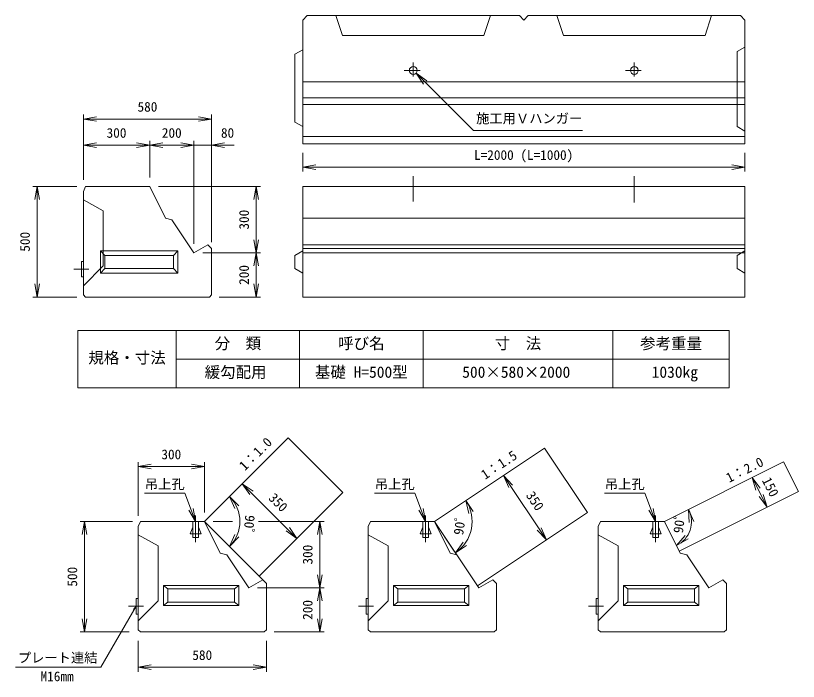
# Model space of a CAD drawing. Units: millimetres, scale not verified. Extents: x 5685 to 21727, y 2850 to 8063.
# Drawn here: x 18186 to 21727, y 2850 to 5862 of the extents above; entities that cross this region are included whole.
import ezdxf
from ezdxf.enums import TextEntityAlignment as Align

# ---------------------------------------------------------------- set-up
doc = ezdxf.new("R2010")
doc.units = ezdxf.units.MM
doc.header["$LTSCALE"] = 20
doc.layers.add('0_2', color=4, linetype='Continuous', lineweight=18)
doc.styles.add('ＭＳ ゴシック-5.0-0.0', font='')
doc.styles.get('ＭＳ ゴシック-5.0-0.0').set_extended_font_data('ＭＳ ゴシック-5.0-0.0')

msp = doc.modelspace()

# ---------------------------------------------------------------- linework, layer by layer
at = {"layer": '0_2', "color": 2}
for p, q in [((19504.77, 5861.95), (19484.77, 5841.95)), ((19504.77, 5861.95), (20464.77, 5861.95)), ((20464.77, 5861.95), (20484.77, 5841.95)), ((20504.77, 5861.95), (20484.77, 5841.95)), ((20504.77, 5861.95), (21464.77, 5861.95)), ((21464.77, 5861.95), (21484.77, 5841.95)), ((19484.77, 5841.95), (19484.77, 5281.95)), ((21484.77, 5841.95), (21484.77, 5281.95)), ((19484.77, 5707.95), (19449.77, 5687.95)), ((19449.77, 5379.95), (19449.77, 5687.95)), ((19484.77, 5561.95), (21484.77, 5561.95)), ((19484.77, 5359.95), (19449.77, 5379.95)), ((19484.77, 5314.95), (21484.77, 5314.95)), ((19484.77, 5281.95), (21484.77, 5281.95)), ((18502.49, 5089.06), (18492.49, 5066.29)), ((18492.49, 5066.29), (18492.49, 4599.06)), ((18792.49, 5089.06), (18502.49, 5089.06)), ((18792.49, 5089.06), (18864.04, 4945.95)), ((21484.77, 5089.06), (19484.77, 5089.06)), ((19484.77, 4589.06), (19484.77, 5089.06)), ((21484.77, 4589.06), (21484.77, 5089.06)), ((18864.04, 4945.95), (18893.11, 4938.12)), ((18893.11, 4938.12), (18992.49, 4789.06)), ((19484.77, 4945.95), (21484.77, 4945.95)), ((18992.49, 4789.06), (19055.89, 4825.66)), ((19055.89, 4825.66), (19072.49, 4809.06)), ((19484.77, 4825.66), (21484.77, 4825.66)), ((19072.49, 4809.06), (19072.49, 4599.06)), ((19484.77, 4797.34), (19449.77, 4777.34)), ((18483.49, 4750.38), (18483.49, 4680.38)), ((18483.49, 4750.38), (18492.49, 4750.38)), ((19449.77, 4777.34), (19449.77, 4717.34)), ((19449.77, 4717.34), (19484.77, 4697.34)), ((18483.49, 4680.38), (18492.49, 4680.38)), ((18492.49, 4599.06), (18502.49, 4589.06)), ((19062.49, 4589.06), (18502.49, 4589.06)), ((19072.49, 4599.06), (19062.49, 4589.06)), ((21484.77, 4589.06), (19484.77, 4589.06)), ((18750.38, 3573.56), (18740.38, 3550.8)), ((18740.38, 3550.8), (18740.38, 3083.56)), ((18755.38, 3573.56), (19040.38, 3573.56)), ((19040.38, 3573.56), (19111.93, 3430.46)), ((19040.38, 3573.56), (19320.38, 3293.56)), ((19790.88, 3573.56), (19780.88, 3550.8)), ((19780.88, 3550.8), (19780.88, 3083.56)), ((19795.88, 3573.56), (20080.88, 3573.56)), ((20080.88, 3573.56), (20152.43, 3430.46)), ((20831.38, 3573.56), (20821.38, 3550.8)), ((20821.38, 3550.8), (20821.38, 3083.56)), ((20836.38, 3573.56), (21121.38, 3573.56)), ((21121.38, 3573.56), (21192.93, 3430.46)), ((19111.93, 3430.46), (19141, 3422.63)), ((19141, 3422.63), (19240.38, 3273.56)), ((20152.43, 3430.46), (20181.5, 3422.63)), ((20181.5, 3422.63), (20280.88, 3273.56)), ((21192.93, 3430.46), (21222, 3422.63)), ((21222, 3422.63), (21321.38, 3273.56)), ((19240.38, 3273.56), (19303.77, 3310.17)), ((19320.38, 3293.56), (19320.38, 3083.56)), ((20280.88, 3273.56), (20344.27, 3310.17)), ((20344.27, 3310.17), (20360.88, 3293.56)), ((20360.88, 3293.56), (20360.88, 3083.56)), ((21321.38, 3273.56), (21384.78, 3310.17)), ((21384.78, 3310.17), (21401.38, 3293.56)), ((21401.38, 3293.56), (21401.38, 3083.56)), ((18731.38, 3224.89), (18731.38, 3154.89)), ((18731.38, 3224.89), (18740.38, 3224.89)), ((19771.88, 3224.89), (19771.88, 3154.89)), ((19771.88, 3224.89), (19780.88, 3224.89)), ((20812.38, 3224.89), (20812.38, 3154.89)), ((20812.38, 3224.89), (20821.38, 3224.89)), ((18731.38, 3154.89), (18740.38, 3154.89)), ((19771.88, 3154.89), (19780.88, 3154.89)), ((20812.38, 3154.89), (20821.38, 3154.89)), ((18740.38, 3083.56), (18750.38, 3073.56)), ((19320.38, 3083.56), (19310.38, 3073.56)), ((19780.88, 3083.56), (19790.88, 3073.56)), ((20360.88, 3083.56), (20350.88, 3073.56)), ((20821.38, 3083.56), (20831.38, 3073.56)), ((21401.38, 3083.56), (21391.38, 3073.56)), ((19310.38, 3073.56), (18750.38, 3073.56)), ((20350.88, 3073.56), (19790.88, 3073.56)), ((21391.38, 3073.56), (20831.38, 3073.56))]:
    msp.add_line(p, q, dxfattribs=at)
at = {"layer": '0_2'}
for p, q in [((19634.77, 5861.95), (19664.77, 5771.95)), ((20334.77, 5861.95), (20304.77, 5771.95)), ((20634.77, 5861.95), (20664.77, 5771.95)), ((21334.77, 5861.95), (21304.77, 5771.95)), ((19664.77, 5771.95), (20304.77, 5771.95)), ((20664.77, 5771.95), (21304.77, 5771.95)), ((21484.77, 5719.95), (21449.77, 5699.95)), ((21449.77, 5359.95), (21449.77, 5699.95)), ((19984.77, 5649.43), (19984.77, 5585.97)), ((20984.77, 5649.43), (20984.77, 5585.97)), ((19944.39, 5613.95), (20015.68, 5613.95)), ((19997.26, 5601.46), (20046.41, 5567.04)), ((19997.26, 5601.46), (20031.68, 5552.31)), ((19997.26, 5601.46), (20256.85, 5341.87)), ((20944.39, 5613.95), (21015.68, 5613.95)), ((19484.77, 5489.95), (21484.77, 5489.95)), ((19484.77, 5459.95), (21484.77, 5459.95)), ((18492.49, 5119.06), (18492.49, 5414.28)), ((18492.49, 5394.28), (18551.58, 5404.7)), ((18492.49, 5394.28), (18551.58, 5383.86)), ((18492.49, 5394.28), (19072.49, 5394.28)), ((19072.49, 5394.28), (19013.4, 5404.7)), ((19072.49, 5394.28), (19013.4, 5383.86)), ((19072.49, 4837.84), (19072.49, 5414.28)), ((21449.77, 5359.95), (21484.77, 5339.95)), ((20256.85, 5341.87), (20750.77, 5341.87)), ((18492.49, 5276.32), (18551.58, 5286.73)), ((18492.49, 5276.32), (18551.58, 5265.9)), ((18492.49, 5276.32), (18792.49, 5276.32)), ((18792.49, 5276.32), (18733.4, 5286.73)), ((18792.49, 5276.32), (18733.4, 5265.9)), ((18792.49, 5129.06), (18792.49, 5296.32)), ((18792.49, 5276.32), (18851.58, 5286.73)), ((18792.49, 5276.32), (18851.58, 5265.9)), ((18792.49, 5276.32), (18992.49, 5276.32)), ((18992.49, 5276.32), (18933.4, 5286.73)), ((18992.49, 5276.32), (18933.4, 5265.9)), ((18992.49, 4829.06), (18992.49, 5296.32)), ((18992.49, 5276.32), (19072.49, 5276.32)), ((19072.49, 5276.32), (19131.58, 5286.73)), ((19072.49, 5276.32), (19174.85, 5276.32)), ((19072.49, 5276.32), (19131.58, 5265.9)), ((19484.77, 5156.3), (19484.77, 5241.95)), ((21484.77, 5156.3), (21484.77, 5241.95)), ((19484.77, 5176.3), (19543.86, 5186.72)), ((19484.77, 5176.3), (19543.86, 5165.88)), ((19484.77, 5176.3), (21484.77, 5176.3)), ((21484.77, 5176.3), (21425.68, 5186.72)), ((21484.77, 5176.3), (21425.68, 5165.88)), ((19984.77, 5021.64), (19984.77, 5135.07)), ((20984.77, 5016.24), (20984.77, 5135.07)), ((18263.43, 5089.06), (18462.49, 5089.06)), ((18283.43, 5089.06), (18273.01, 5029.97)), ((18283.43, 5089.06), (18293.85, 5029.97)), ((18283.43, 5089.06), (18283.43, 4589.06)), ((18832.49, 5089.06), (19294.25, 5089.06)), ((19274.25, 5089.06), (19263.83, 5029.97)), ((19274.25, 5089.06), (19284.67, 5029.97)), ((19274.25, 5089.06), (19274.25, 4789.06)), ((18582.49, 4979.06), (18492.49, 5029.06)), ((18582.49, 4979.06), (18582.49, 4729.36)), ((19274.25, 4789.06), (19263.83, 4848.14)), ((19274.25, 4789.06), (19284.67, 4848.14)), ((18569.49, 4797.34), (18589.49, 4777.34)), ((18569.49, 4797.34), (18569.49, 4697.34)), ((18569.49, 4797.34), (18919.49, 4797.34)), ((18919.49, 4797.34), (18899.49, 4777.34)), ((18919.49, 4797.34), (18919.49, 4697.34)), ((19032.49, 4789.06), (19294.25, 4789.06)), ((19274.25, 4789.06), (19263.83, 4729.97)), ((19274.25, 4789.06), (19284.67, 4729.97)), ((19274.25, 4789.06), (19274.25, 4589.06)), ((19484.77, 4809.06), (21484.77, 4809.06)), ((19484.77, 4789.06), (21484.77, 4789.06)), ((21484.77, 4797.34), (21449.77, 4777.34)), ((18589.49, 4777.34), (18589.49, 4717.34)), ((18589.49, 4777.34), (18899.49, 4777.34)), ((18899.49, 4777.34), (18899.49, 4717.34)), ((21449.77, 4777.34), (21449.77, 4717.34)), ((18448.9, 4715.38), (18517.13, 4715.38)), ((18492.49, 4639.06), (18582.49, 4729.36)), ((18589.49, 4717.34), (18569.49, 4697.34)), ((18589.49, 4717.34), (18899.49, 4717.34)), ((18899.49, 4717.34), (18919.49, 4697.34)), ((21449.77, 4717.34), (21484.77, 4697.34)), ((18569.49, 4697.34), (18919.49, 4697.34)), ((18283.43, 4589.06), (18273.01, 4648.14)), ((18283.43, 4589.06), (18293.85, 4648.14)), ((19274.25, 4589.06), (19263.83, 4648.14)), ((19274.25, 4589.06), (19284.67, 4648.14)), ((18263.43, 4589.06), (18462.49, 4589.06)), ((19106.26, 4589.06), (19294.25, 4589.06)), ((18467.82, 4438.2), (18467.82, 4178.2)), ((21413.98, 4438.2), (18467.82, 4438.2)), ((18912.18, 4438.2), (18912.18, 4178.2)), ((19470.78, 4438.2), (19470.78, 4178.2)), ((20029.39, 4438.2), (20029.39, 4178.2)), ((20887.99, 4438.2), (20887.99, 4178.2)), ((21413.98, 4438.2), (21413.98, 4178.2)), ((21413.98, 4308.2), (18912.18, 4308.2)), ((21413.98, 4178.2), (18467.82, 4178.2)), ((19040.38, 3573.56), (19418.47, 3951.66)), ((20080.88, 3573.56), (20579.06, 3905.69)), ((18740.38, 3598.56), (18740.38, 3841.84)), ((18740.38, 3821.84), (18799.46, 3832.26)), ((19040.38, 3821.84), (18981.29, 3832.26)), ((19040.38, 3613.56), (19040.38, 3841.84)), ((21121.38, 3573.56), (21659.86, 3842.8)), ((18740.38, 3821.84), (18799.46, 3811.42)), ((18740.38, 3821.84), (19040.38, 3821.84)), ((19040.38, 3821.84), (18981.29, 3811.42)), ((20392.78, 3781.5), (20434.22, 3738.11)), ((20392.78, 3781.5), (20416.89, 3726.56)), ((20392.78, 3781.5), (20586.92, 3490.28)), ((21518.1, 3771.93), (21553.85, 3723.74)), ((21518.1, 3771.93), (21535.21, 3714.42)), ((21518.1, 3771.93), (21585.18, 3637.76)), ((19211.33, 3744.52), (19260.48, 3710.1)), ((19211.33, 3744.52), (19245.74, 3695.37)), ((19211.33, 3744.52), (19458.82, 3497.03)), ((18768.6, 3702.13), (18951.51, 3702.13)), ((19000.38, 3573.56), (18951.51, 3702.13)), ((19153.48, 3686.67), (19195.47, 3643.81)), ((19153.48, 3686.67), (19178.28, 3632.03)), ((19302, 3340.22), (19665.96, 3704.18)), ((19809.1, 3702.13), (19992.01, 3702.13)), ((20040.88, 3573.56), (19992.01, 3702.13)), ((20849.6, 3702.13), (21032.51, 3702.13)), ((21081.38, 3573.56), (21032.51, 3702.13)), ((21188.46, 3439.4), (21726.94, 3708.64)), ((21585.18, 3637.76), (21549.44, 3685.95)), ((21585.18, 3637.76), (21568.08, 3695.27)), ((20222.51, 3667.99), (20255.84, 3618.1)), ((20222.51, 3667.99), (20236.77, 3609.71)), ((19000.38, 3573.56), (18969.64, 3625.1)), ((19000.38, 3573.56), (18989.12, 3632.5)), ((20040.88, 3573.56), (20010.14, 3625.1)), ((20040.88, 3573.56), (20029.62, 3632.5)), ((20275.02, 3282.35), (20773.21, 3614.47)), ((21081.38, 3573.56), (21050.65, 3625.1)), ((21081.38, 3573.56), (21070.12, 3632.5)), ((21230.7, 3628.23), (21253.87, 3572.88)), ((21230.7, 3628.23), (21233.54, 3568.29)), ((19000.38, 3573.56), (19000.38, 3600.71)), ((20040.88, 3573.56), (20040.88, 3600.71)), ((21081.38, 3573.56), (21081.38, 3600.71)), ((18477.43, 3573.56), (18715.38, 3573.56)), ((18497.43, 3573.56), (18487.01, 3514.48)), ((18497.43, 3573.56), (18507.85, 3514.48)), ((18497.43, 3573.56), (18497.43, 3073.56)), ((18987.38, 3547.56), (18975.18, 3517.56)), ((18987.38, 3501.56), (18987.38, 3573.56)), ((19000.38, 3573.56), (19000.38, 3479.5)), ((19013.38, 3501.56), (19013.38, 3573.56)), ((19013.38, 3547.56), (19025.57, 3517.56)), ((19080.38, 3573.56), (19167.55, 3573.56)), ((19284.35, 3573.56), (19582.13, 3573.56)), ((19458.82, 3497.03), (19424.4, 3546.18)), ((19562.13, 3573.56), (19551.72, 3514.48)), ((19562.13, 3573.56), (19572.55, 3514.48)), ((19562.13, 3573.56), (19562.13, 3273.56)), ((20027.88, 3547.56), (20015.68, 3517.56)), ((20027.88, 3501.56), (20027.88, 3573.56)), ((20040.88, 3573.56), (20040.88, 3479.5)), ((20053.88, 3501.56), (20053.88, 3573.56)), ((20053.88, 3547.56), (20066.07, 3517.56)), ((20170.32, 3439.4), (20080.88, 3573.56)), ((20586.92, 3490.28), (20562.82, 3545.23)), ((21068.38, 3547.56), (21056.18, 3517.56)), ((21068.38, 3501.56), (21068.38, 3573.56)), ((21081.38, 3573.56), (21081.38, 3479.5)), ((21094.38, 3501.56), (21094.38, 3573.56)), ((21094.38, 3547.56), (21106.57, 3517.56)), ((18830.38, 3463.56), (18740.38, 3513.56)), ((18975.18, 3517.56), (19025.57, 3517.56)), ((19153.48, 3460.46), (19178.28, 3515.1)), ((19458.82, 3497.03), (19409.67, 3531.45)), ((19870.88, 3463.56), (19780.88, 3513.56)), ((20015.68, 3517.56), (20066.07, 3517.56)), ((20586.92, 3490.28), (20545.48, 3533.67)), ((20911.38, 3463.56), (20821.38, 3513.56)), ((21056.18, 3517.56), (21106.57, 3517.56)), ((21176.04, 3464.24), (21214.27, 3510.48)), ((18987.38, 3501.56), (19013.38, 3501.56)), ((19153.48, 3460.46), (19195.47, 3503.32)), ((20027.88, 3501.56), (20053.88, 3501.56)), ((20175.3, 3431.93), (20210.88, 3480.24)), ((21068.38, 3501.56), (21094.38, 3501.56)), ((21176.04, 3464.24), (21227.78, 3494.62)), ((18830.38, 3463.56), (18830.38, 3213.86)), ((19870.88, 3463.56), (19870.88, 3213.86)), ((20175.3, 3431.93), (20225.26, 3465.16)), ((20911.38, 3463.56), (20911.38, 3213.86)), ((19562.13, 3273.56), (19551.72, 3332.65)), ((19562.13, 3273.56), (19572.55, 3332.65)), ((18875.28, 3268.94), (18855.28, 3283.94)), ((18855.28, 3283.94), (18855.28, 3193.94)), ((18855.28, 3283.94), (19196.28, 3283.94)), ((18875.28, 3268.94), (18875.28, 3208.94)), ((18875.28, 3268.94), (19176.28, 3268.94)), ((19176.28, 3268.94), (19196.28, 3283.94)), ((19176.28, 3268.94), (19176.28, 3208.94)), ((19196.28, 3283.94), (19196.28, 3193.94)), ((19280.38, 3273.56), (19582.13, 3273.56)), ((19562.13, 3273.56), (19551.72, 3214.48)), ((19562.13, 3273.56), (19572.55, 3214.48)), ((19562.13, 3273.56), (19562.13, 3073.56)), ((19915.79, 3268.94), (19895.79, 3283.94)), ((19895.79, 3283.94), (19895.79, 3193.94)), ((19895.79, 3283.94), (20236.79, 3283.94)), ((19915.79, 3268.94), (19915.79, 3208.94)), ((19915.79, 3268.94), (20216.79, 3268.94)), ((20216.79, 3268.94), (20236.79, 3283.94)), ((20216.79, 3268.94), (20216.79, 3208.94)), ((20236.79, 3283.94), (20236.79, 3193.94)), ((20956.29, 3268.94), (20936.29, 3283.94)), ((20936.29, 3283.94), (20936.29, 3193.94)), ((20936.29, 3283.94), (21277.29, 3283.94)), ((20956.29, 3268.94), (20956.29, 3208.94)), ((20956.29, 3268.94), (21257.29, 3268.94)), ((21257.29, 3268.94), (21277.29, 3283.94)), ((21257.29, 3268.94), (21257.29, 3208.94)), ((21277.29, 3283.94), (21277.29, 3193.94)), ((18731.38, 3189.89), (18572, 2913.85)), ((18696.78, 3189.89), (18765.02, 3189.89)), ((18731.38, 3189.89), (18718.52, 3174.57)), ((18740.38, 3123.56), (18830.38, 3213.86)), ((18875.28, 3208.94), (18855.28, 3193.94)), ((18855.28, 3193.94), (19196.28, 3193.94)), ((18875.28, 3208.94), (19176.28, 3208.94)), ((19176.28, 3208.94), (19196.28, 3193.94)), ((19737.28, 3189.89), (19805.52, 3189.89)), ((19780.88, 3123.56), (19870.88, 3213.86)), ((19915.79, 3208.94), (19895.79, 3193.94)), ((19895.79, 3193.94), (20236.79, 3193.94)), ((19915.79, 3208.94), (20216.79, 3208.94)), ((20216.79, 3208.94), (20236.79, 3193.94)), ((20777.79, 3189.89), (20846.02, 3189.89)), ((20821.38, 3123.56), (20911.38, 3213.86)), ((20956.29, 3208.94), (20936.29, 3193.94)), ((20936.29, 3193.94), (21277.29, 3193.94)), ((20956.29, 3208.94), (21257.29, 3208.94)), ((21257.29, 3208.94), (21277.29, 3193.94)), ((18497.43, 3073.56), (18487.01, 3132.65)), ((18497.43, 3073.56), (18507.85, 3132.65)), ((19562.13, 3073.56), (19551.72, 3132.65)), ((19562.13, 3073.56), (19572.55, 3132.65)), ((18477.43, 3073.56), (18700.38, 3073.56)), ((19355.93, 3073.56), (19582.13, 3073.56)), ((18740.38, 2893.85), (18740.38, 3033.56)), ((19320.38, 2893.85), (19320.38, 3033.56)), ((18186.11, 2913.85), (18572, 2913.85)), ((18740.38, 2913.85), (18799.46, 2924.26)), ((18740.38, 2913.85), (18799.46, 2903.43)), ((18740.38, 2913.85), (19320.38, 2913.85)), ((19320.38, 2913.85), (19261.29, 2924.26)), ((19320.38, 2913.85), (19261.29, 2903.43))]:
    msp.add_line(p, q, dxfattribs=at)
at = {"layer": '0_2', "color": 7}
for p, q in [((18502.49, 5089.06), (18492.49, 5066.29)), ((18492.49, 5066.29), (18492.49, 4599.06)), ((18792.49, 5089.06), (18502.49, 5089.06)), ((18864.04, 4945.95), (18792.49, 5089.06)), ((18893.11, 4938.12), (18864.04, 4945.95)), ((18992.49, 4789.06), (18893.11, 4938.12)), ((19055.89, 4825.66), (18992.49, 4789.06)), ((19072.49, 4809.06), (19055.89, 4825.66)), ((19072.49, 4599.06), (19072.49, 4809.06)), ((18492.49, 4599.06), (18502.49, 4589.06)), ((18502.49, 4589.06), (19062.49, 4589.06)), ((19062.49, 4589.06), (19072.49, 4599.06)), ((19040.38, 3573.56), (19418.47, 3951.66)), ((19418.47, 3951.66), (19665.96, 3704.18)), ((20579.06, 3905.69), (20080.88, 3573.56)), ((20773.21, 3614.47), (20579.06, 3905.69)), ((21121.38, 3573.56), (21659.86, 3842.8)), ((21659.86, 3842.8), (21726.94, 3708.64)), ((19665.96, 3704.18), (19287.86, 3326.08)), ((21726.94, 3708.64), (21188.46, 3439.4)), ((20275.02, 3282.35), (20773.21, 3614.47)), ((18750.38, 3573.56), (18740.38, 3550.8)), ((18740.38, 3550.8), (18740.38, 3083.56)), ((19040.38, 3573.56), (18750.38, 3573.56)), ((19287.86, 3326.08), (19040.38, 3573.56)), ((19111.93, 3430.46), (19040.38, 3573.56)), ((19790.88, 3573.56), (19780.88, 3550.8)), ((19780.88, 3550.8), (19780.88, 3083.56)), ((20080.88, 3573.56), (19790.88, 3573.56)), ((20152.43, 3430.46), (20080.88, 3573.56)), ((20080.88, 3573.56), (20275.02, 3282.35)), ((20831.38, 3573.56), (20821.38, 3550.8)), ((20821.38, 3550.8), (20821.38, 3083.56)), ((21121.38, 3573.56), (20831.38, 3573.56)), ((21188.46, 3439.4), (21121.38, 3573.56)), ((21192.93, 3430.46), (21121.38, 3573.56)), ((19141, 3422.63), (19111.93, 3430.46)), ((19240.38, 3273.56), (19141, 3422.63)), ((20181.5, 3422.63), (20152.43, 3430.46)), ((20280.88, 3273.56), (20181.5, 3422.63)), ((21222, 3422.63), (21192.93, 3430.46)), ((21321.38, 3273.56), (21222, 3422.63)), ((19303.77, 3310.17), (19240.38, 3273.56)), ((19320.38, 3293.56), (19303.77, 3310.17)), ((19320.38, 3083.56), (19320.38, 3293.56)), ((20344.27, 3310.17), (20280.88, 3273.56)), ((20360.88, 3293.56), (20344.27, 3310.17)), ((20360.88, 3083.56), (20360.88, 3293.56)), ((21384.78, 3310.17), (21321.38, 3273.56)), ((21401.38, 3293.56), (21384.78, 3310.17)), ((21401.38, 3083.56), (21401.38, 3293.56)), ((18740.38, 3083.56), (18750.38, 3073.56)), ((19310.38, 3073.56), (19320.38, 3083.56)), ((19780.88, 3083.56), (19790.88, 3073.56)), ((20350.88, 3073.56), (20360.88, 3083.56)), ((20821.38, 3083.56), (20831.38, 3073.56)), ((21391.38, 3073.56), (21401.38, 3083.56)), ((18750.38, 3073.56), (19310.38, 3073.56)), ((19790.88, 3073.56), (20350.88, 3073.56)), ((20831.38, 3073.56), (21391.38, 3073.56))]:
    msp.add_line(p, q, dxfattribs=at)
at = {"layer": '0_2'}
for centre in [(19984.77, 5613.95), (20984.77, 5613.95)]:
    msp.add_circle(centre, 17.67, dxfattribs=at)
for centre, radius, start, end in [((19040.38, 3573.56), 159.95, 315, 45), ((20080.88, 3573.56), 170.23, 303.69007, 33.69007), ((21121.38, 3573.56), 122.23, 296.56505, 26.56505)]:
    msp.add_arc(centre, radius, start, end, dxfattribs=at)

# ---------------------------------------------------------------- texts
at = {"layer": '0_2', "color": 7, "style": 'ＭＳ ゴシック-5.0-0.0'}
for s, height, p in [('580', 43.99, (18737.49, 5414.28)), ('施工用Ｖハンガー', 43.99, (20269.34, 5361.87)), ('300', 43.99, (18597.49, 5296.32)), ('200', 43.99, (18847.49, 5296.32)), ('80', 43.99, (19114.85, 5296.32)), ('L=2000 (L=1000)', 43.99, (20259.77, 5196.3)), ('分\u3000類', 51.32, (19086.48, 4338.2)), ('呼び名', 51.32, (19645.09, 4338.2)), ('寸\u3000法', 51.32, (20353.69, 4338.2)), ('参考重量', 51.32, (21010.99, 4338.2)), ('規格・寸法', 51.32, (18515, 4273.2)), ('緩勾配用', 51.32, (19041.02, 4208.2)), ('基礎 H=500型', 51.32, (19540.09, 4208.2)), ('500×580×2000', 51.32, (20206.42, 4208.2)), ('1030kg', 51.32, (21063.49, 4208.2)), ('300', 43.99, (18845.38, 3841.84)), ('吊上孔', 43.99, (18770.74, 3707.13)), ('吊上孔', 43.99, (19811.24, 3707.13)), ('吊上孔', 43.99, (20851.75, 3707.13)), ('プレート連結', 43.99, (18196.11, 2922.02)), ('580', 43.99, (18985.38, 2933.85)), ('M16mm', 43.99, (18298.78, 2837.76))]:
    msp.add_text(s, height=height, dxfattribs=at).set_placement(p, align=Align.BOTTOM_LEFT)
for s, rotation, p in [('300', 90, (19254.25, 4894.06)), ('500', 90, (18263.43, 4794.06)), ('200', 90, (19254.25, 4644.06)), ('1：1.0', 45, (19232.23, 3791.22)), ('1：1.5', 33.69, (20317.14, 3750.67)), ('1：2.0', 26.565, (21419.58, 3736.04)), ('150', 296.565, (21549.41, 3754.04)), ('350', 315, (19317.4, 3666.74)), ('350', 303.69, (20481.53, 3684.43)), ('90ﾟ', 264.633, (19211.94, 3605.47)), ('90ﾟ', 81.971, (20223.35, 3508.02)), ('90ﾟ', 83.241, (21217.6, 3516.85)), ('300', 90, (19542.13, 3378.56)), ('500', 90, (18477.43, 3278.56)), ('200', 90, (19542.13, 3128.56))]:
    msp.add_text(s, height=43.99, rotation=rotation, dxfattribs=at).set_placement(p, align=Align.BOTTOM_LEFT)

doc.saveas('drawing.dxf')
